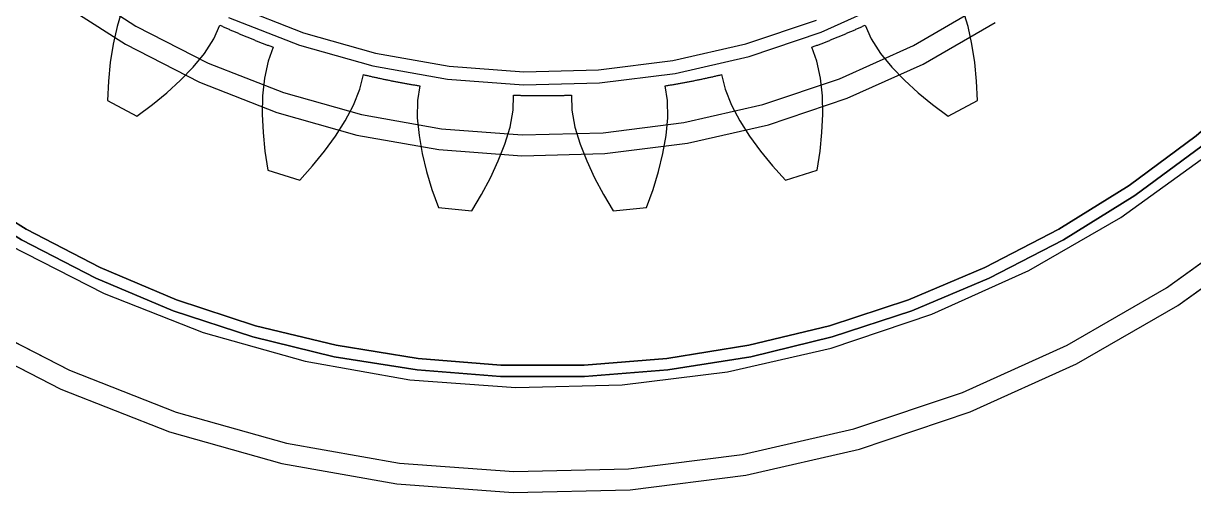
# Model space of a CAD drawing. Header units: millimetres. Extents: x -9 to 243, y -53 to 196.
# Drawn here: x 20.3 to 31.46, y 134.54 to 139.01 of the extents above; entities that cross this region are included whole.
import ezdxf

# ---------------------------------------------------------------- set-up
doc = ezdxf.new("R2010")
doc.units = ezdxf.units.MM
doc.linetypes.add('DASHED', pattern=[1.524, 1.27, -0.254])
doc.layers.add('HIDDEN', color=8, linetype='DASHED')
doc.layers.add('VISIBLE', color=7, linetype='CONTINUOUS')

msp = doc.modelspace()

# ---------------------------------------------------------------- linework, layer by layer
at = {"layer": 'HIDDEN'}
for points in [[(15.72727, 139.88078), (16.354, 138.96154), (17.06914, 138.10927), (17.86559, 137.33244), (18.73542, 136.63877), (19.67, 136.03516), (20.66004, 135.52759), (21.69569, 135.12113), (22.76667, 134.8198), (23.86232, 134.62661), (24.97177, 134.54347), (26.08399, 134.57121), (27.18791, 134.70955), (28.27258, 134.95711), (29.32721, 135.31145), (30.34131, 135.76903), (31.30482, 136.32531), (32.20815, 136.97476), (33.04232, 137.71093), (33.79906, 138.52649), (34.47082, 139.41335)], [(17.15113, 139.56535), (17.80219, 138.78944), (18.52727, 138.08222), (19.31916, 137.45071), (20.17, 136.90118), (21.07132, 136.4391), (22.01418, 136.06906), (22.98919, 135.79473), (23.98667, 135.61885), (24.9967, 135.54316), (26.00926, 135.56841), (27.01427, 135.69435), (28.00174, 135.91974), (28.96186, 136.24232), (29.8851, 136.6589), (30.76227, 137.16534), (31.58466, 137.75659), (32.34409, 138.42679), (33.03301, 139.16928)], [(17.28522, 139.55461), (17.79806, 138.94188), (18.3579, 138.37179), (18.96123, 137.84793), (19.60423, 137.3736), (20.28284, 136.9518), (20.99279, 136.58519), (21.72959, 136.27608), (22.48861, 136.02641), (23.26504, 135.83777), (24.05399, 135.71135), (24.85049, 135.64794), (25.64951, 135.64794), (26.44601, 135.71135), (27.23496, 135.83777), (28.01139, 136.02641), (28.77041, 136.27608), (29.50721, 136.58519), (30.21716, 136.9518), (30.89577, 137.3736), (31.53877, 137.84793), (32.1421, 138.37179), (32.70194, 138.94188), (33.21478, 139.55461)], [(16.51343, 139.0823), (17.21575, 138.24531), (17.99792, 137.4824), (18.85217, 136.80116), (19.77, 136.20836), (20.74229, 135.7099), (21.75939, 135.31072), (22.81117, 135.01479), (23.88719, 134.82506), (24.97676, 134.74341), (26.06904, 134.77065), (27.15318, 134.90651), (28.21841, 135.14964), (29.25414, 135.49762), (30.25007, 135.947), (31.19631, 136.49332), (32.08345, 137.13113), (32.90268, 137.8541), (33.64585, 138.65505), (34.30558, 139.52601)], [(20.72599, 139.40748), (21.375, 138.9883), (22.06252, 138.63583), (22.78173, 138.35356), (23.52546, 138.14431), (24.28634, 138.01015), (25.05679, 137.95241), (25.82916, 137.97167), (26.59577, 138.06774), (27.34901, 138.23966), (28.08139, 138.48573), (28.78563, 138.80349), (29.45473, 139.1898)], [(20.72599, 139.40748), (21.375, 138.9883), (22.06252, 138.63583), (22.78173, 138.35356), (23.52546, 138.14431), (24.28634, 138.01015), (25.05679, 137.95241), (25.82916, 137.97167), (26.59577, 138.06774), (27.34901, 138.23966), (28.08139, 138.48573), (28.78563, 138.80349), (29.45473, 139.1898)], [(20.60924, 139.24509), (21.275, 138.8151), (21.98027, 138.45353), (22.71803, 138.16398), (23.48096, 137.94932), (24.26147, 137.8117), (25.0518, 137.75247), (25.8441, 137.77223), (26.6305, 137.87078), (27.40318, 138.04714), (28.15446, 138.29955), (28.87687, 138.62552), (29.56324, 139.02179)], [(20.60924, 139.24509), (21.275, 138.8151), (21.98027, 138.45353), (22.71803, 138.16398), (23.48096, 137.94932), (24.26147, 137.8117), (25.0518, 137.75247), (25.8441, 137.77223), (26.6305, 137.87078), (27.40318, 138.04714), (28.15446, 138.29955), (28.87687, 138.62552), (29.56324, 139.02179)], [(22.25819, 139.06947), (22.93324, 138.80453), (23.63132, 138.60812), (24.34549, 138.48219), (25.06865, 138.428), (25.79361, 138.44608), (26.51316, 138.53625), (27.22017, 138.69762), (27.90759, 138.92858), (28.5686, 139.22684)], [(21.24335, 139.14646), (21.19419, 138.98473)], [(21.24335, 139.14646), (21.19419, 138.98473)], [(22.3093, 139.18273), (22.97282, 138.92232), (23.65898, 138.72927), (24.36094, 138.60549), (25.07175, 138.55222), (25.78432, 138.56999), (26.49158, 138.65862), (27.18651, 138.81724), (27.86219, 139.04425)], [(29.30581, 138.98473), (29.25665, 139.14646)], [(29.30581, 138.98473), (29.25665, 139.14646)], [(17.86997, 139.02635), (18.42387, 138.46077), (19.02099, 137.94101), (19.65753, 137.47037), (20.32948, 137.05182), (21.03257, 136.68802), (21.76236, 136.38126), (22.51423, 136.13349), (23.28341, 135.94628), (24.06505, 135.82081), (24.85418, 135.75788), (25.64582, 135.75788), (26.43495, 135.82081), (27.21659, 135.94628), (27.98577, 136.13349), (28.73764, 136.38126), (29.46743, 136.68802), (30.17052, 137.05182), (30.84247, 137.47037), (31.47901, 137.94101), (32.07613, 138.46077), (32.63003, 139.02635)], [(21.19419, 138.98473), (21.15691, 138.81617)], [(21.19419, 138.98473), (21.15691, 138.81617)], [(22.11611, 138.86683), (22.17553, 138.9964)], [(22.11611, 138.86683), (22.17553, 138.9964)], [(22.17553, 138.9964), (22.18347, 138.99276), (22.19142, 138.98914), (22.19937, 138.98552), (22.20732, 138.98191), (22.21528, 138.97831), (22.22325, 138.97472), (22.23121, 138.97114), (22.23918, 138.96757), (22.24716, 138.96401), (22.25514, 138.96046), (22.26312, 138.95691), (22.27111, 138.95338), (22.27911, 138.94986), (22.2871, 138.94634), (22.2951, 138.94284), (22.30311, 138.93934), (22.31112, 138.93586), (22.31913, 138.93238), (22.32715, 138.92892), (22.33517, 138.92546), (22.3432, 138.92201), (22.35123, 138.91857), (22.35926, 138.91515), (22.3673, 138.91173), (22.37534, 138.90832), (22.38339, 138.90492), (22.39144, 138.90153), (22.39949, 138.89815), (22.40755, 138.89477), (22.41561, 138.89141), (22.42368, 138.88806), (22.43175, 138.88472), (22.43982, 138.88139), (22.4479, 138.87806), (22.45598, 138.87475), (22.46406, 138.87144), (22.47215, 138.86815), (22.48025, 138.86486), (22.48834, 138.86159), (22.49645, 138.85832), (22.50455, 138.85507), (22.51266, 138.85182), (22.52077, 138.84858), (22.52889, 138.84535), (22.53701, 138.84214), (22.54513, 138.83893), (22.55326, 138.83573), (22.56139, 138.83254), (22.56953, 138.82936), (22.57767, 138.82619), (22.58581, 138.82303), (22.59396, 138.81988), (22.60211, 138.81674), (22.61026, 138.81361), (22.61842, 138.81048), (22.62658, 138.80737), (22.63475, 138.80427), (22.64292, 138.80118), (22.65109, 138.7981), (22.65927, 138.79502), (22.66745, 138.79196), (22.67563, 138.7889), (22.68382, 138.78586)], [(22.17553, 138.9964), (22.18347, 138.99276), (22.19142, 138.98914), (22.19937, 138.98552), (22.20732, 138.98191), (22.21528, 138.97831), (22.22325, 138.97472), (22.23121, 138.97114), (22.23918, 138.96757), (22.24716, 138.96401), (22.25514, 138.96046), (22.26312, 138.95691), (22.27111, 138.95338), (22.27911, 138.94986), (22.2871, 138.94634), (22.2951, 138.94284), (22.30311, 138.93934), (22.31112, 138.93586), (22.31913, 138.93238), (22.32715, 138.92892), (22.33517, 138.92546), (22.3432, 138.92201), (22.35123, 138.91857), (22.35926, 138.91515), (22.3673, 138.91173), (22.37534, 138.90832), (22.38339, 138.90492), (22.39144, 138.90153), (22.39949, 138.89815), (22.40755, 138.89477), (22.41561, 138.89141), (22.42368, 138.88806), (22.43175, 138.88472), (22.43982, 138.88139), (22.4479, 138.87806), (22.45598, 138.87475), (22.46406, 138.87144), (22.47215, 138.86815), (22.48025, 138.86486), (22.48834, 138.86159), (22.49645, 138.85832), (22.50455, 138.85507), (22.51266, 138.85182), (22.52077, 138.84858), (22.52889, 138.84535), (22.53701, 138.84214), (22.54513, 138.83893), (22.55326, 138.83573), (22.56139, 138.83254), (22.56953, 138.82936), (22.57767, 138.82619), (22.58581, 138.82303), (22.59396, 138.81988), (22.60211, 138.81674), (22.61026, 138.81361), (22.61842, 138.81048), (22.62658, 138.80737), (22.63475, 138.80427), (22.64292, 138.80118), (22.65109, 138.7981), (22.65927, 138.79502), (22.66745, 138.79196), (22.67563, 138.7889), (22.68382, 138.78586)], [(27.81618, 138.78586), (27.82437, 138.7889), (27.83255, 138.79196), (27.84073, 138.79502), (27.84891, 138.7981), (27.85708, 138.80118), (27.86525, 138.80427), (27.87342, 138.80737), (27.88158, 138.81048), (27.88974, 138.81361), (27.89789, 138.81674), (27.90604, 138.81988), (27.91419, 138.82303), (27.92233, 138.82619), (27.93047, 138.82936), (27.93861, 138.83254), (27.94674, 138.83573), (27.95487, 138.83893), (27.96299, 138.84214), (27.97111, 138.84535), (27.97923, 138.84858), (27.98734, 138.85182), (27.99545, 138.85507), (28.00355, 138.85832), (28.01166, 138.86159), (28.01975, 138.86486), (28.02785, 138.86815), (28.03594, 138.87144), (28.04402, 138.87475), (28.0521, 138.87806), (28.06018, 138.88139), (28.06825, 138.88472), (28.07632, 138.88806), (28.08439, 138.89141), (28.09245, 138.89477), (28.10051, 138.89815), (28.10856, 138.90153), (28.11661, 138.90492), (28.12466, 138.90832), (28.1327, 138.91173), (28.14074, 138.91515), (28.14877, 138.91857), (28.1568, 138.92201), (28.16483, 138.92546), (28.17285, 138.92892), (28.18087, 138.93238), (28.18888, 138.93586), (28.19689, 138.93934), (28.2049, 138.94284), (28.2129, 138.94634), (28.22089, 138.94986), (28.22889, 138.95338), (28.23688, 138.95691), (28.24486, 138.96046), (28.25284, 138.96401), (28.26082, 138.96757), (28.26879, 138.97114), (28.27675, 138.97472), (28.28472, 138.97831), (28.29268, 138.98191), (28.30063, 138.98552), (28.30858, 138.98914), (28.31653, 138.99276), (28.32447, 138.9964)], [(27.81618, 138.78586), (27.82437, 138.7889), (27.83255, 138.79196), (27.84073, 138.79502), (27.84891, 138.7981), (27.85708, 138.80118), (27.86525, 138.80427), (27.87342, 138.80737), (27.88158, 138.81048), (27.88974, 138.81361), (27.89789, 138.81674), (27.90604, 138.81988), (27.91419, 138.82303), (27.92233, 138.82619), (27.93047, 138.82936), (27.93861, 138.83254), (27.94674, 138.83573), (27.95487, 138.83893), (27.96299, 138.84214), (27.97111, 138.84535), (27.97923, 138.84858), (27.98734, 138.85182), (27.99545, 138.85507), (28.00355, 138.85832), (28.01166, 138.86159), (28.01975, 138.86486), (28.02785, 138.86815), (28.03594, 138.87144), (28.04402, 138.87475), (28.0521, 138.87806), (28.06018, 138.88139), (28.06825, 138.88472), (28.07632, 138.88806), (28.08439, 138.89141), (28.09245, 138.89477), (28.10051, 138.89815), (28.10856, 138.90153), (28.11661, 138.90492), (28.12466, 138.90832), (28.1327, 138.91173), (28.14074, 138.91515), (28.14877, 138.91857), (28.1568, 138.92201), (28.16483, 138.92546), (28.17285, 138.92892), (28.18087, 138.93238), (28.18888, 138.93586), (28.19689, 138.93934), (28.2049, 138.94284), (28.2129, 138.94634), (28.22089, 138.94986), (28.22889, 138.95338), (28.23688, 138.95691), (28.24486, 138.96046), (28.25284, 138.96401), (28.26082, 138.96757), (28.26879, 138.97114), (28.27675, 138.97472), (28.28472, 138.97831), (28.29268, 138.98191), (28.30063, 138.98552), (28.30858, 138.98914), (28.31653, 138.99276), (28.32447, 138.9964)], [(28.32447, 138.9964), (28.38389, 138.86683)], [(28.32447, 138.9964), (28.38389, 138.86683)], [(29.34309, 138.81617), (29.30581, 138.98473)], [(29.34309, 138.81617), (29.30581, 138.98473)], [(21.15691, 138.81617), (21.12987, 138.64206)], [(21.15691, 138.81617), (21.12987, 138.64206)], [(22.02691, 138.72764), (22.11611, 138.86683)], [(22.02691, 138.72764), (22.11611, 138.86683)], [(22.68382, 138.78586), (22.63422, 138.65223)], [(22.68382, 138.78586), (22.63422, 138.65223)], [(27.86578, 138.65223), (27.81618, 138.78586)], [(27.86578, 138.65223), (27.81618, 138.78586)], [(28.38389, 138.86683), (28.47309, 138.72764)], [(28.38389, 138.86683), (28.47309, 138.72764)], [(29.37013, 138.64206), (29.34309, 138.81617)], [(29.37013, 138.64206), (29.34309, 138.81617)], [(21.91974, 138.59692), (22.02691, 138.72764)], [(21.91974, 138.59692), (22.02691, 138.72764)], [(22.63422, 138.65223), (22.59887, 138.49073)], [(22.63422, 138.65223), (22.59887, 138.49073)], [(27.90113, 138.49073), (27.86578, 138.65223)], [(27.90113, 138.49073), (27.86578, 138.65223)], [(28.47309, 138.72764), (28.58026, 138.59692)], [(28.47309, 138.72764), (28.58026, 138.59692)], [(21.12987, 138.64206), (21.11221, 138.46316)], [(21.12987, 138.64206), (21.11221, 138.46316)], [(21.80031, 138.47227), (21.91974, 138.59692)], [(21.80031, 138.47227), (21.91974, 138.59692)], [(28.58026, 138.59692), (28.69969, 138.47227)], [(28.58026, 138.59692), (28.69969, 138.47227)], [(29.38779, 138.46316), (29.37013, 138.64206)], [(29.38779, 138.46316), (29.37013, 138.64206)], [(21.11221, 138.46316), (21.10343, 138.28003)], [(21.11221, 138.46316), (21.10343, 138.28003)], [(21.67056, 138.35305), (21.80031, 138.47227)], [(21.67056, 138.35305), (21.80031, 138.47227)], [(22.59887, 138.49073), (22.58221, 138.32251)], [(22.59887, 138.49073), (22.58221, 138.32251)], [(23.50941, 138.38674), (23.54241, 138.52541)], [(23.50941, 138.38674), (23.54241, 138.52541)], [(23.54241, 138.52541), (23.55091, 138.52339), (23.55941, 138.52138), (23.56792, 138.51939), (23.57642, 138.5174), (23.58493, 138.51542), (23.59344, 138.51345), (23.60195, 138.5115), (23.61047, 138.50955), (23.61899, 138.50761), (23.62751, 138.50569), (23.63603, 138.50377), (23.64455, 138.50186), (23.65308, 138.49997), (23.66161, 138.49808), (23.67014, 138.49621), (23.67867, 138.49434), (23.68721, 138.49248), (23.69574, 138.49064), (23.70428, 138.4888), (23.71283, 138.48698), (23.72137, 138.48516), (23.72992, 138.48335), (23.73846, 138.48156), (23.74701, 138.47977), (23.75557, 138.478), (23.76412, 138.47623), (23.77268, 138.47448), (23.78124, 138.47273), (23.7898, 138.471), (23.79836, 138.46928), (23.80693, 138.46756), (23.81549, 138.46586), (23.82406, 138.46416), (23.83263, 138.46248), (23.84121, 138.46081), (23.84978, 138.45914), (23.85836, 138.45749), (23.86694, 138.45585), (23.87552, 138.45421), (23.8841, 138.45259), (23.89268, 138.45098), (23.90127, 138.44938), (23.90986, 138.44778), (23.91845, 138.4462), (23.92704, 138.44463), (23.93564, 138.44307), (23.94423, 138.44152), (23.95283, 138.43997), (23.96143, 138.43844), (23.97003, 138.43692), (23.97863, 138.43541), (23.98724, 138.43391), (23.99585, 138.43242), (24.00445, 138.43094), (24.01306, 138.42947), (24.02168, 138.42801), (24.03029, 138.42656), (24.0389, 138.42512), (24.04752, 138.42369), (24.05614, 138.42227), (24.06476, 138.42086), (24.07338, 138.41946), (24.08201, 138.41808)], [(23.54241, 138.52541), (23.55091, 138.52339), (23.55941, 138.52138), (23.56792, 138.51939), (23.57642, 138.5174), (23.58493, 138.51542), (23.59344, 138.51345), (23.60195, 138.5115), (23.61047, 138.50955), (23.61899, 138.50761), (23.62751, 138.50569), (23.63603, 138.50377), (23.64455, 138.50186), (23.65308, 138.49997), (23.66161, 138.49808), (23.67014, 138.49621), (23.67867, 138.49434), (23.68721, 138.49248), (23.69574, 138.49064), (23.70428, 138.4888), (23.71283, 138.48698), (23.72137, 138.48516), (23.72992, 138.48335), (23.73846, 138.48156), (23.74701, 138.47977), (23.75557, 138.478), (23.76412, 138.47623), (23.77268, 138.47448), (23.78124, 138.47273), (23.7898, 138.471), (23.79836, 138.46928), (23.80693, 138.46756), (23.81549, 138.46586), (23.82406, 138.46416), (23.83263, 138.46248), (23.84121, 138.46081), (23.84978, 138.45914), (23.85836, 138.45749), (23.86694, 138.45585), (23.87552, 138.45421), (23.8841, 138.45259), (23.89268, 138.45098), (23.90127, 138.44938), (23.90986, 138.44778), (23.91845, 138.4462), (23.92704, 138.44463), (23.93564, 138.44307), (23.94423, 138.44152), (23.95283, 138.43997), (23.96143, 138.43844), (23.97003, 138.43692), (23.97863, 138.43541), (23.98724, 138.43391), (23.99585, 138.43242), (24.00445, 138.43094), (24.01306, 138.42947), (24.02168, 138.42801), (24.03029, 138.42656), (24.0389, 138.42512), (24.04752, 138.42369), (24.05614, 138.42227), (24.06476, 138.42086), (24.07338, 138.41946), (24.08201, 138.41808)], [(26.41799, 138.41808), (26.42662, 138.41946), (26.43524, 138.42086), (26.44386, 138.42227), (26.45248, 138.42369), (26.4611, 138.42512), (26.46971, 138.42656), (26.47832, 138.42801), (26.48694, 138.42947), (26.49555, 138.43094), (26.50415, 138.43242), (26.51276, 138.43391), (26.52137, 138.43541), (26.52997, 138.43692), (26.53857, 138.43844), (26.54717, 138.43997), (26.55577, 138.44152), (26.56436, 138.44307), (26.57296, 138.44463), (26.58155, 138.4462), (26.59014, 138.44778), (26.59873, 138.44938), (26.60732, 138.45098), (26.6159, 138.45259), (26.62448, 138.45421), (26.63306, 138.45585), (26.64164, 138.45749), (26.65022, 138.45914), (26.65879, 138.46081), (26.66737, 138.46248), (26.67594, 138.46416), (26.68451, 138.46586), (26.69307, 138.46756), (26.70164, 138.46928), (26.7102, 138.471), (26.71876, 138.47273), (26.72732, 138.47448), (26.73588, 138.47623), (26.74443, 138.478), (26.75299, 138.47977), (26.76154, 138.48156), (26.77008, 138.48335), (26.77863, 138.48516), (26.78717, 138.48698), (26.79572, 138.4888), (26.80426, 138.49064), (26.81279, 138.49248), (26.82133, 138.49434), (26.82986, 138.49621), (26.83839, 138.49808), (26.84692, 138.49997), (26.85545, 138.50186), (26.86397, 138.50377), (26.87249, 138.50569), (26.88101, 138.50761), (26.88953, 138.50955), (26.89805, 138.5115), (26.90656, 138.51345), (26.91507, 138.51542), (26.92358, 138.5174), (26.93208, 138.51939), (26.94059, 138.52138), (26.94909, 138.52339), (26.95759, 138.52541)], [(26.41799, 138.41808), (26.42662, 138.41946), (26.43524, 138.42086), (26.44386, 138.42227), (26.45248, 138.42369), (26.4611, 138.42512), (26.46971, 138.42656), (26.47832, 138.42801), (26.48694, 138.42947), (26.49555, 138.43094), (26.50415, 138.43242), (26.51276, 138.43391), (26.52137, 138.43541), (26.52997, 138.43692), (26.53857, 138.43844), (26.54717, 138.43997), (26.55577, 138.44152), (26.56436, 138.44307), (26.57296, 138.44463), (26.58155, 138.4462), (26.59014, 138.44778), (26.59873, 138.44938), (26.60732, 138.45098), (26.6159, 138.45259), (26.62448, 138.45421), (26.63306, 138.45585), (26.64164, 138.45749), (26.65022, 138.45914), (26.65879, 138.46081), (26.66737, 138.46248), (26.67594, 138.46416), (26.68451, 138.46586), (26.69307, 138.46756), (26.70164, 138.46928), (26.7102, 138.471), (26.71876, 138.47273), (26.72732, 138.47448), (26.73588, 138.47623), (26.74443, 138.478), (26.75299, 138.47977), (26.76154, 138.48156), (26.77008, 138.48335), (26.77863, 138.48516), (26.78717, 138.48698), (26.79572, 138.4888), (26.80426, 138.49064), (26.81279, 138.49248), (26.82133, 138.49434), (26.82986, 138.49621), (26.83839, 138.49808), (26.84692, 138.49997), (26.85545, 138.50186), (26.86397, 138.50377), (26.87249, 138.50569), (26.88101, 138.50761), (26.88953, 138.50955), (26.89805, 138.5115), (26.90656, 138.51345), (26.91507, 138.51542), (26.92358, 138.5174), (26.93208, 138.51939), (26.94059, 138.52138), (26.94909, 138.52339), (26.95759, 138.52541)], [(26.95759, 138.52541), (26.99059, 138.38674)], [(26.95759, 138.52541), (26.99059, 138.38674)], [(27.91779, 138.32251), (27.90113, 138.49073)], [(27.91779, 138.32251), (27.90113, 138.49073)], [(28.69969, 138.47227), (28.82944, 138.35305)], [(28.69969, 138.47227), (28.82944, 138.35305)], [(29.39657, 138.28003), (29.38779, 138.46316)], [(29.39657, 138.28003), (29.38779, 138.46316)], [(21.53162, 138.23898), (21.67056, 138.35305)], [(21.53162, 138.23898), (21.67056, 138.35305)], [(22.58221, 138.32251), (22.57853, 138.14992)], [(22.58221, 138.32251), (22.57853, 138.14992)], [(23.44908, 138.23282), (23.50941, 138.38674)], [(23.44908, 138.23282), (23.50941, 138.38674)], [(24.08201, 138.41808), (24.05943, 138.27733)], [(24.08201, 138.41808), (24.05943, 138.27733)], [(24.9696, 138.18769), (24.97492, 138.33013)], [(24.9696, 138.18769), (24.97492, 138.33013)], [(24.97492, 138.33013), (24.98365, 138.32981), (24.99238, 138.3295), (25.00111, 138.3292), (25.00984, 138.32891), (25.01857, 138.32863), (25.0273, 138.32836), (25.03603, 138.3281), (25.04476, 138.32786), (25.05349, 138.32762), (25.06222, 138.32739), (25.07095, 138.32717), (25.07969, 138.32697), (25.08842, 138.32677), (25.09715, 138.32658), (25.10588, 138.32641), (25.11462, 138.32624), (25.12335, 138.32609), (25.13209, 138.32594), (25.14082, 138.32581), (25.14955, 138.32568), (25.15829, 138.32557), (25.16702, 138.32547), (25.17576, 138.32537), (25.18449, 138.32529), (25.19322, 138.32522), (25.20196, 138.32516), (25.21069, 138.3251), (25.21943, 138.32506), (25.22816, 138.32503), (25.2369, 138.32501), (25.24563, 138.325), (25.25437, 138.325), (25.2631, 138.32501), (25.27184, 138.32503), (25.28057, 138.32506), (25.28931, 138.3251), (25.29804, 138.32516), (25.30678, 138.32522), (25.31551, 138.32529), (25.32424, 138.32537), (25.33298, 138.32547), (25.34171, 138.32557), (25.35045, 138.32568), (25.35918, 138.32581), (25.36791, 138.32594), (25.37665, 138.32609), (25.38538, 138.32624), (25.39412, 138.32641), (25.40285, 138.32658), (25.41158, 138.32677), (25.42031, 138.32697), (25.42905, 138.32717), (25.43778, 138.32739), (25.44651, 138.32762), (25.45524, 138.32786), (25.46397, 138.3281), (25.4727, 138.32836), (25.48143, 138.32863), (25.49016, 138.32891), (25.49889, 138.3292), (25.50762, 138.3295), (25.51635, 138.32981), (25.52508, 138.33013)], [(24.97492, 138.33013), (24.98365, 138.32981), (24.99238, 138.3295), (25.00111, 138.3292), (25.00984, 138.32891), (25.01857, 138.32863), (25.0273, 138.32836), (25.03603, 138.3281), (25.04476, 138.32786), (25.05349, 138.32762), (25.06222, 138.32739), (25.07095, 138.32717), (25.07969, 138.32697), (25.08842, 138.32677), (25.09715, 138.32658), (25.10588, 138.32641), (25.11462, 138.32624), (25.12335, 138.32609), (25.13209, 138.32594), (25.14082, 138.32581), (25.14955, 138.32568), (25.15829, 138.32557), (25.16702, 138.32547), (25.17576, 138.32537), (25.18449, 138.32529), (25.19322, 138.32522), (25.20196, 138.32516), (25.21069, 138.3251), (25.21943, 138.32506), (25.22816, 138.32503), (25.2369, 138.32501), (25.24563, 138.325), (25.25437, 138.325), (25.2631, 138.32501), (25.27184, 138.32503), (25.28057, 138.32506), (25.28931, 138.3251), (25.29804, 138.32516), (25.30678, 138.32522), (25.31551, 138.32529), (25.32424, 138.32537), (25.33298, 138.32547), (25.34171, 138.32557), (25.35045, 138.32568), (25.35918, 138.32581), (25.36791, 138.32594), (25.37665, 138.32609), (25.38538, 138.32624), (25.39412, 138.32641), (25.40285, 138.32658), (25.41158, 138.32677), (25.42031, 138.32697), (25.42905, 138.32717), (25.43778, 138.32739), (25.44651, 138.32762), (25.45524, 138.32786), (25.46397, 138.3281), (25.4727, 138.32836), (25.48143, 138.32863), (25.49016, 138.32891), (25.49889, 138.3292), (25.50762, 138.3295), (25.51635, 138.32981), (25.52508, 138.33013)], [(25.52508, 138.33013), (25.5304, 138.18769)], [(25.52508, 138.33013), (25.5304, 138.18769)], [(26.44057, 138.27733), (26.41799, 138.41808)], [(26.44057, 138.27733), (26.41799, 138.41808)], [(26.99059, 138.38674), (27.05092, 138.23282)], [(26.99059, 138.38674), (27.05092, 138.23282)], [(27.92147, 138.14992), (27.91779, 138.32251)], [(27.92147, 138.14992), (27.91779, 138.32251)], [(28.82944, 138.35305), (28.96838, 138.23898)], [(28.82944, 138.35305), (28.96838, 138.23898)], [(21.10343, 138.28003), (21.38423, 138.12994)], [(21.10343, 138.28003), (21.38423, 138.12994)], [(21.38423, 138.12994), (21.53162, 138.23898)], [(21.38423, 138.12994), (21.53162, 138.23898)], [(23.36947, 138.0837), (23.44908, 138.23282)], [(23.36947, 138.0837), (23.44908, 138.23282)], [(24.05943, 138.27733), (24.05627, 138.11204)], [(24.05943, 138.27733), (24.05627, 138.11204)], [(26.44373, 138.11204), (26.44057, 138.27733)], [(26.44373, 138.11204), (26.44057, 138.27733)], [(27.05092, 138.23282), (27.13053, 138.0837)], [(27.05092, 138.23282), (27.13053, 138.0837)], [(28.96838, 138.23898), (29.11577, 138.12994)], [(28.96838, 138.23898), (29.11577, 138.12994)], [(29.11577, 138.12994), (29.39657, 138.28003)], [(29.11577, 138.12994), (29.39657, 138.28003)], [(22.57853, 138.14992), (22.58597, 137.97388)], [(22.57853, 138.14992), (22.58597, 137.97388)], [(24.05627, 138.11204), (24.07275, 137.94381)], [(24.05627, 138.11204), (24.07275, 137.94381)], [(24.94046, 138.02496), (24.9696, 138.18769)], [(24.94046, 138.02496), (24.9696, 138.18769)], [(25.5304, 138.18769), (25.55954, 138.02496)], [(25.5304, 138.18769), (25.55954, 138.02496)], [(26.42725, 137.94381), (26.44373, 138.11204)], [(26.42725, 137.94381), (26.44373, 138.11204)], [(27.91403, 137.97388), (27.92147, 138.14992)], [(27.91403, 137.97388), (27.92147, 138.14992)], [(23.27665, 137.93815), (23.36947, 138.0837)], [(23.27665, 137.93815), (23.36947, 138.0837)], [(24.89147, 137.86317), (24.94046, 138.02496)], [(24.89147, 137.86317), (24.94046, 138.02496)], [(25.55954, 138.02496), (25.60853, 137.86317)], [(25.55954, 138.02496), (25.60853, 137.86317)], [(27.13053, 138.0837), (27.22335, 137.93815)], [(27.13053, 138.0837), (27.22335, 137.93815)], [(22.58597, 137.97388), (22.60355, 137.79497)], [(22.58597, 137.97388), (22.60355, 137.79497)], [(23.17266, 137.79591), (23.27665, 137.93815)], [(23.17266, 137.79591), (23.27665, 137.93815)], [(24.07275, 137.94381), (24.10281, 137.77382)], [(24.07275, 137.94381), (24.10281, 137.77382)], [(26.39719, 137.77382), (26.42725, 137.94381)], [(26.39719, 137.77382), (26.42725, 137.94381)], [(27.22335, 137.93815), (27.32734, 137.79591)], [(27.22335, 137.93815), (27.32734, 137.79591)], [(27.89645, 137.79497), (27.91403, 137.97388)], [(27.89645, 137.79497), (27.91403, 137.97388)], [(22.60355, 137.79497), (22.63067, 137.61365)], [(22.60355, 137.79497), (22.63067, 137.61365)], [(23.05864, 137.65692), (23.17266, 137.79591)], [(23.05864, 137.65692), (23.17266, 137.79591)], [(24.10281, 137.77382), (24.14445, 137.60261)], [(24.10281, 137.77382), (24.14445, 137.60261)], [(24.82883, 137.70231), (24.89147, 137.86317)], [(24.82883, 137.70231), (24.89147, 137.86317)], [(25.60853, 137.86317), (25.67117, 137.70231)], [(25.60853, 137.86317), (25.67117, 137.70231)], [(26.35555, 137.60261), (26.39719, 137.77382)], [(26.35555, 137.60261), (26.39719, 137.77382)], [(27.32734, 137.79591), (27.44136, 137.65692)], [(27.32734, 137.79591), (27.44136, 137.65692)], [(27.86933, 137.61365), (27.89645, 137.79497)], [(27.86933, 137.61365), (27.89645, 137.79497)], [(22.93535, 137.52122), (23.05864, 137.65692)], [(22.93535, 137.52122), (23.05864, 137.65692)], [(24.75459, 137.54252), (24.82883, 137.70231)], [(24.75459, 137.54252), (24.82883, 137.70231)], [(25.67117, 137.70231), (25.74541, 137.54252)], [(25.67117, 137.70231), (25.74541, 137.54252)], [(27.44136, 137.65692), (27.56465, 137.52122)], [(27.44136, 137.65692), (27.56465, 137.52122)], [(22.63067, 137.61365), (22.93535, 137.52122)], [(22.63067, 137.61365), (22.93535, 137.52122)], [(24.14445, 137.60261), (24.1966, 137.43057)], [(24.14445, 137.60261), (24.1966, 137.43057)], [(24.66988, 137.38395), (24.75459, 137.54252)], [(24.66988, 137.38395), (24.75459, 137.54252)], [(25.74541, 137.54252), (25.83012, 137.38395)], [(25.74541, 137.54252), (25.83012, 137.38395)], [(26.3034, 137.43057), (26.35555, 137.60261)], [(26.3034, 137.43057), (26.35555, 137.60261)], [(27.56465, 137.52122), (27.86933, 137.61365)], [(27.56465, 137.52122), (27.86933, 137.61365)], [(24.1966, 137.43057), (24.25857, 137.25802)], [(24.1966, 137.43057), (24.25857, 137.25802)], [(26.24143, 137.25802), (26.3034, 137.43057)], [(26.24143, 137.25802), (26.3034, 137.43057)], [(24.57543, 137.22681), (24.66988, 137.38395)], [(24.57543, 137.22681), (24.66988, 137.38395)], [(25.83012, 137.38395), (25.92457, 137.22681)], [(25.83012, 137.38395), (25.92457, 137.22681)], [(24.25857, 137.25802), (24.57543, 137.22681)], [(24.25857, 137.25802), (24.57543, 137.22681)], [(25.92457, 137.22681), (26.24143, 137.25802)], [(25.92457, 137.22681), (26.24143, 137.25802)]]:
    msp.add_lwpolyline(points, dxfattribs=at)
at = {"layer": 'VISIBLE'}
for points in [[(15.72727, 139.88078), (16.354, 138.96154), (17.06914, 138.10927), (17.86559, 137.33244), (18.73542, 136.63877), (19.67, 136.03516), (20.66004, 135.52759), (21.69569, 135.12113), (22.76667, 134.8198), (23.86232, 134.62661), (24.97177, 134.54347), (26.08399, 134.57121), (27.18791, 134.70955), (28.27258, 134.95711), (29.32721, 135.31145), (30.34131, 135.76903), (31.30482, 136.32531), (32.20815, 136.97476), (33.04232, 137.71093), (33.79906, 138.52649), (34.47082, 139.41335)], [(17.15113, 139.56535), (17.80219, 138.78944), (18.52727, 138.08222), (19.31916, 137.45071), (20.17, 136.90118), (21.07132, 136.4391), (22.01418, 136.06906), (22.98919, 135.79473), (23.98667, 135.61885), (24.9967, 135.54316), (26.00926, 135.56841), (27.01427, 135.69435), (28.00174, 135.91974), (28.96186, 136.24232), (29.8851, 136.6589), (30.76227, 137.16534), (31.58466, 137.75659), (32.34409, 138.42679), (33.03301, 139.16928)], [(33.21478, 139.55461), (32.70194, 138.94188), (32.1421, 138.37179), (31.53877, 137.84793), (30.89577, 137.3736), (30.21716, 136.9518), (29.50721, 136.58519), (28.77041, 136.27608), (28.01139, 136.02641), (27.23496, 135.83777), (26.44601, 135.71135), (25.64951, 135.64794), (24.85049, 135.64794), (24.05399, 135.71135), (23.26504, 135.83777), (22.48861, 136.02641), (21.72959, 136.27608), (20.99279, 136.58519), (20.28284, 136.9518), (19.60423, 137.3736), (18.96123, 137.84793), (18.3579, 138.37179), (17.79806, 138.94188), (17.28522, 139.55461)], [(16.51343, 139.0823), (17.21575, 138.24531), (17.99792, 137.4824), (18.85217, 136.80116), (19.77, 136.20836), (20.74229, 135.7099), (21.75939, 135.31072), (22.81117, 135.01479), (23.88719, 134.82506), (24.97676, 134.74341), (26.06904, 134.77065), (27.15318, 134.90651), (28.21841, 135.14964), (29.25414, 135.49762), (30.25007, 135.947), (31.19631, 136.49332), (32.08345, 137.13113), (32.90268, 137.8541), (33.64585, 138.65505), (34.30558, 139.52601)], [(32.63003, 139.02635), (32.07613, 138.46077), (31.47901, 137.94101), (30.84247, 137.47037), (30.17052, 137.05182), (29.46743, 136.68802), (28.73764, 136.38126), (27.98577, 136.13349), (27.21659, 135.94628), (26.43495, 135.82081), (25.64582, 135.75788), (24.85418, 135.75788), (24.06505, 135.82081), (23.28341, 135.94628), (22.51423, 136.13349), (21.76236, 136.38126), (21.03257, 136.68802), (20.32948, 137.05182), (19.65753, 137.47037), (19.02099, 137.94101), (18.42387, 138.46077), (17.86997, 139.02635)]]:
    msp.add_lwpolyline(points, dxfattribs=at)

doc.saveas('drawing.dxf')
